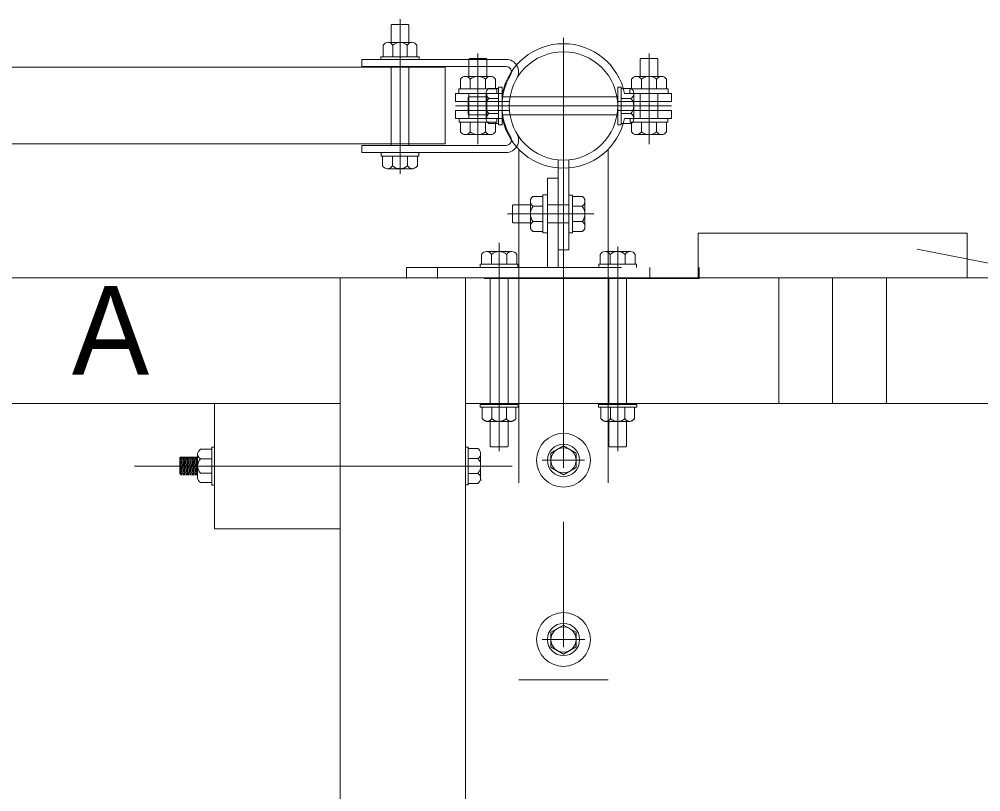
# Model space of a CAD drawing. Units: millimetres at full size, sheet at 1:20; details may follow other scales. Extents: x 0 to 5940, y 0 to 8400.
# Drawn here: x 2155 to 2692, y 6963 to 7394 of the extents above; entities that cross this region are included whole.
import ezdxf
from ezdxf.enums import TextEntityAlignment as Align

# ---------------------------------------------------------------- set-up
doc = ezdxf.new("R2010")
doc.units = ezdxf.units.MM
doc.header["$LTSCALE"] = 20
doc.linetypes.add('CHAIN', pattern=[18.5, 12, -1.5, 3.5, -1.5])
doc.linetypes.add('DASHED_SPACED', pattern=[12, 6, -6])
for name, color, linetype, lineweight in [('ボルト', 7, 'Continuous', 18), ('床板材', 7, 'Continuous', 18), ('手摺', 7, 'Continuous', 18), ('支持金物', 7, 'DASHED_SPACED', 13), ('板材', 7, 'Continuous', 18), ('根太材A', 7, 'Continuous', 18), ('補強金物', 7, 'Continuous', 18), ('角杭', 7, 'Continuous', 18), ('記号', 7, 'Continuous', 15)]:
    doc.layers.add(name, color=color, linetype=linetype, lineweight=lineweight)
doc.layers.add('文字', color=7, linetype='Continuous')
doc.styles.add('ＭＳ Ｐゴシック', font='')
doc.styles.get('ＭＳ Ｐゴシック').set_extended_font_data('MS PGothic')

msp = doc.modelspace()

# ---------------------------------------------------------------- linework, layer by layer
at = {"layer": 'ボルト'}
for p, q in [((2262.53, 7155.2), (2262.53, 7133.96)), ((2262.53, 7155.2), (2264.03, 7155.2)), ((2264.03, 7155.2), (2264.03, 7133.96)), ((2405.53, 7155.08), (2404.03, 7155.08)), ((2404.03, 7155.08), (2404.03, 7133.96)), ((2405.53, 7155.08), (2405.53, 7134.08)), ((2244.53, 7149.14), (2244.98, 7149.58)), ((2244.98, 7149.58), (2254.53, 7149.58)), ((2245.16, 7149.58), (2245.78, 7139.58)), ((2245.78, 7149.58), (2246.41, 7139.58)), ((2246.41, 7149.58), (2247.03, 7139.58)), ((2247.03, 7149.58), (2247.66, 7139.58)), ((2247.66, 7149.58), (2248.28, 7139.58)), ((2248.28, 7149.58), (2248.91, 7139.58)), ((2248.91, 7149.58), (2249.53, 7139.58)), ((2249.53, 7149.58), (2250.16, 7139.58)), ((2250.16, 7149.58), (2250.78, 7139.58)), ((2250.78, 7149.58), (2251.41, 7139.58)), ((2251.41, 7149.58), (2252.03, 7139.58)), ((2252.03, 7149.58), (2252.66, 7139.58)), ((2252.66, 7149.58), (2253.28, 7139.58)), ((2253.28, 7149.58), (2253.91, 7139.58)), ((2253.91, 7149.58), (2254.53, 7139.58)), ((2254.53, 7137.92), (2254.53, 7151.24)), ((2262.53, 7153.96), (2256.16, 7153.96)), ((2405.53, 7154.39), (2410.93, 7154.39)), ((2410.93, 7154.39), (2411.44, 7153.94)), ((2411.44, 7153.94), (2411.87, 7153.4)), ((2411.9, 7149.63), (2411.56, 7149.26)), ((2411.87, 7153.4), (2412.2, 7152.79)), ((2412.18, 7150.06), (2411.9, 7149.63)), ((2412.38, 7150.53), (2412.18, 7150.06)), ((2412.2, 7152.79), (2412.43, 7152.12)), ((2412.5, 7151.03), (2412.38, 7150.53)), ((2412.43, 7152.12), (2412.53, 7151.55)), ((2412.53, 7151.55), (2412.5, 7151.03)), ((2412.53, 7151.55), (2412.53, 7137.61)), ((2219.39, 7144.58), (2430.14, 7144.58)), ((2244.53, 7149.14), (2244.53, 7140.02)), ((2244.53, 7149.14), (2254.53, 7149.14)), ((2244.56, 7149.16), (2245.16, 7139.58)), ((2262.53, 7148.64), (2256.16, 7148.64)), ((2405.53, 7148.83), (2410.93, 7148.83)), ((2411.17, 7148.96), (2410.93, 7148.83)), ((2410.93, 7148.83), (2411.56, 7147.99)), ((2411.56, 7149.26), (2411.17, 7148.96)), ((2411.56, 7147.99), (2412.05, 7147.05)), ((2412.37, 7146.15), (2412.52, 7145.09)), ((2412.53, 7144.7), (2412.44, 7143.63)), ((2412.52, 7145.09), (2412.53, 7144.7)), ((2262.53, 7140.64), (2256.16, 7140.64)), ((2405.53, 7140.45), (2410.93, 7140.45)), ((2411.18, 7140.74), (2410.93, 7140.45)), ((2410.93, 7140.45), (2411.35, 7140.19)), ((2411.76, 7141.62), (2411.18, 7140.74)), ((2411.35, 7140.19), (2411.73, 7139.86)), ((2411.73, 7139.86), (2412.04, 7139.46)), ((2412.18, 7142.6), (2411.76, 7141.62)), ((2412.04, 7139.46), (2412.28, 7139.01)), ((2412.44, 7143.63), (2412.18, 7142.6)), ((2412.28, 7139.01), (2412.44, 7138.52)), ((2262.53, 7135.33), (2256.16, 7135.33)), ((2262.53, 7133.96), (2264.03, 7133.96)), ((2405.53, 7134.08), (2404.03, 7134.08)), ((2405.53, 7134.89), (2410.93, 7134.89)), ((2411.36, 7135.26), (2410.93, 7134.89)), ((2411.8, 7135.79), (2411.36, 7135.26)), ((2412.15, 7136.39), (2411.8, 7135.79)), ((2412.4, 7137.04), (2412.15, 7136.39)), ((2412.53, 7137.73), (2412.4, 7137.04)), ((2412.44, 7138.52), (2412.52, 7138.01)), ((2412.52, 7138.01), (2412.53, 7137.73)), ((2412.53, 7137.61), (2412.86, 7136.59))]:
    msp.add_line(p, q, dxfattribs=at)
for centre, radius, start, end in [((2258.37, 7150.79), 3.87, 124.9343, 173.239), ((2257.37, 7151.21), 2.84, 179.3056, 244.7045), ((2260.42, 7144.58), 5.89, 136.3972, 180), ((2260.42, 7144.7), 5.89, 180, 223.6028), ((2258.37, 7138.5), 3.87, 186.7703, 235.0657)]:
    msp.add_arc(centre, radius, start, end, dxfattribs=at)
at = {"layer": '床板材', "lineweight": 13}
msp.add_lwpolyline([(3609.03, 7079.03), (3609.03, 5149.58), (1609.03, 5149.58), (1609.03, 7249.58), (2737.7, 7249.58)], dxfattribs=at)
at = {"layer": '手摺', "linetype": 'CHAIN'}
msp.add_line((2367.52, 7307.69), (2367.52, 7393.93), dxfattribs=at)
at = {"layer": '手摺'}
for p, q in [((2362.96, 7391.04), (2362.52, 7390.6)), ((2362.52, 7390.6), (2362.52, 7381.04)), ((2362.96, 7391.04), (2372.08, 7391.04)), ((2372.52, 7390.6), (2372.08, 7391.04)), ((2372.52, 7390.6), (2372.52, 7381.04)), ((2374.18, 7381.04), (2360.86, 7381.04)), ((2358.14, 7373.04), (2358.14, 7379.42)), ((2363.46, 7373.04), (2363.46, 7379.42)), ((2371.58, 7373.04), (2371.58, 7379.42)), ((2376.9, 7373.04), (2376.9, 7379.42)), ((2346.22, 7367.54), (2346.22, 7371.54)), ((2346.22, 7371.54), (2426.73, 7371.54)), ((2356.9, 7373.04), (2378.14, 7373.04)), ((2356.9, 7373.04), (2356.9, 7371.54)), ((2378.14, 7371.54), (2378.14, 7373.04)), ((2346.22, 7367.54), (2426.73, 7367.54)), ((2422.52, 7355.35), (2417.12, 7355.35)), ((2424.52, 7356.04), (2422.52, 7356.04)), ((2422.52, 7356.04), (2422.52, 7335.04)), ((2424.52, 7335.04), (2424.52, 7356.04)), ((2489.02, 7356.04), (2491.02, 7356.04)), ((2489.02, 7335.04), (2489.02, 7356.04)), ((2491.02, 7356.04), (2491.02, 7335.04)), ((2491.02, 7355.35), (2496.42, 7355.35)), ((2405.52, 7350.1), (2405.96, 7350.54)), ((2405.52, 7350.1), (2405.52, 7340.98)), ((2405.96, 7350.54), (2415.52, 7350.54)), ((2415.52, 7352.51), (2415.52, 7338.57)), ((2415.52, 7352.51), (2415.52, 7338.57)), ((2422.52, 7349.79), (2417.12, 7349.79)), ((2491.02, 7349.79), (2496.42, 7349.79)), ((2498.02, 7352.51), (2498.02, 7338.57)), ((2498.02, 7352.51), (2498.02, 7338.57)), ((2405.96, 7340.54), (2405.52, 7340.98)), ((2405.96, 7340.54), (2415.52, 7340.54)), ((2422.52, 7341.29), (2417.12, 7341.29)), ((2491.02, 7341.29), (2496.42, 7341.29)), ((2422.52, 7335.73), (2417.12, 7335.73)), ((2422.52, 7335.04), (2424.52, 7335.04)), ((2491.02, 7335.04), (2489.02, 7335.04)), ((2491.02, 7335.73), (2496.42, 7335.73)), ((2346.22, 7319.54), (2346.22, 7323.54)), ((2346.22, 7323.54), (2426.73, 7323.54)), ((2346.22, 7319.54), (2426.73, 7319.54)), ((2357.02, 7319.54), (2357.02, 7317.54)), ((2357.02, 7317.54), (2378.02, 7317.54)), ((2357.71, 7317.54), (2357.71, 7312.14)), ((2363.27, 7317.54), (2363.27, 7312.14)), ((2371.77, 7317.54), (2371.77, 7312.14)), ((2377.33, 7317.54), (2377.33, 7312.14)), ((2378.02, 7317.54), (2378.02, 7319.54)), ((2357.71, 7312.14), (2358.16, 7311.63)), ((2358.16, 7311.63), (2358.7, 7311.21)), ((2358.7, 7311.21), (2359.31, 7310.87)), ((2359.31, 7310.87), (2359.97, 7310.65)), ((2359.97, 7310.65), (2360.55, 7310.54)), ((2360.55, 7310.54), (2361.07, 7310.58)), ((2361.07, 7310.58), (2361.57, 7310.7)), ((2361.57, 7310.7), (2362.04, 7310.9)), ((2362.04, 7310.9), (2362.47, 7311.17)), ((2362.47, 7311.17), (2362.84, 7311.51)), ((2362.84, 7311.51), (2363.14, 7311.91)), ((2363.14, 7311.91), (2363.27, 7312.14)), ((2363.27, 7312.14), (2364.11, 7311.51)), ((2364.11, 7311.51), (2365.05, 7311.03)), ((2365.05, 7311.03), (2366.07, 7310.7)), ((2366.07, 7310.7), (2367.13, 7310.55)), ((2367.13, 7310.55), (2367.52, 7310.54)), ((2367.52, 7310.54), (2368.59, 7310.63)), ((2368.59, 7310.63), (2369.63, 7310.89)), ((2369.63, 7310.89), (2370.6, 7311.32)), ((2370.6, 7311.32), (2371.48, 7311.9)), ((2371.48, 7311.9), (2371.77, 7312.14)), ((2371.77, 7312.14), (2372.03, 7311.72)), ((2372.03, 7311.72), (2372.37, 7311.35)), ((2372.37, 7311.35), (2372.76, 7311.04)), ((2372.76, 7311.04), (2373.21, 7310.8)), ((2373.21, 7310.8), (2373.7, 7310.63)), ((2373.7, 7310.63), (2374.21, 7310.55)), ((2374.21, 7310.55), (2374.49, 7310.54)), ((2374.49, 7310.54), (2375.18, 7310.68)), ((2375.18, 7310.68), (2375.83, 7310.92)), ((2375.83, 7310.92), (2376.43, 7311.27)), ((2376.43, 7311.27), (2376.96, 7311.71)), ((2376.96, 7311.71), (2377.33, 7312.14)), ((2360.55, 7310.54), (2374.49, 7310.54))]:
    msp.add_line(p, q, dxfattribs=at)
at = {"layer": '手摺', "linetype": 'DASHED_SPACED'}
for p, q in [((2362.52, 7323.54), (2362.52, 7367.54)), ((2372.52, 7323.54), (2372.52, 7367.54)), ((2489.02, 7350.54), (2424.52, 7350.54)), ((2489.02, 7340.54), (2424.52, 7340.54)), ((2455.77, 7265.29), (2455.77, 7315.44)), ((2461.77, 7315.44), (2461.77, 7265.29)), ((2455.77, 7265.29), (2461.77, 7265.29))]:
    msp.add_line(p, q, dxfattribs=at)
at = {"layer": '手摺', "linetype": 'CHAIN', "lineweight": 13}
msp.add_line((2399.35, 7345.54), (2508.11, 7345.54), dxfattribs=at)
at = {"layer": '手摺', "lineweight": 13}
msp.add_lwpolyline([(2392.77, 7367.14), (1752.47, 7367.14), (1752.47, 7324.44), (2392.77, 7324.44)], close=True, dxfattribs=at)
at = {"layer": '手摺'}
msp.add_circle((2458.77, 7345.54), 30.25, dxfattribs=at)
for centre, radius, start, end in [((2361.31, 7377.2), 3.87, 96.761, 145.0657), ((2360.89, 7378.2), 2.84, 25.2955, 90.6944), ((2367.52, 7375.15), 5.89, 90, 133.6028), ((2367.52, 7375.15), 5.89, 46.3972, 90), ((2374.15, 7378.2), 2.84, 89.3056, 154.7045), ((2373.73, 7377.2), 3.87, 34.9343, 83.2297), ((2426.73, 7364.54), 7, 329.3317, 90), ((2426.73, 7364.54), 3, 329.3317, 90), ((2458.77, 7345.54), 34.25, 149.3317, 210.6683), ((2418.73, 7352.57), 3.21, 120.1407, 239.8593), ((2494.81, 7352.57), 3.21, 300.1407, 59.8593), ((2421.97, 7345.54), 6.45, 138.7503, 221.2497), ((2491.57, 7345.54), 6.45, 318.7504, 41.2497), ((2418.73, 7338.51), 3.21, 120.1388, 239.8641), ((2494.81, 7338.51), 3.21, 300.1359, 59.8612), ((2426.73, 7326.54), 7, 270, 30.6683), ((2426.73, 7326.54), 3, 270, 30.6683)]:
    msp.add_arc(centre, radius, start, end, dxfattribs=at)
at = {"layer": '支持金物'}
for p, q in [((2449.77, 7305.31), (2455.77, 7305.31)), ((2449.77, 7305.31), (2449.77, 7255.31)), ((2455.77, 7255.31), (2455.77, 7305.31)), ((2447.27, 7295.1), (2441.87, 7295.1)), ((2447.27, 7274.67), (2447.27, 7295.91)), ((2449.77, 7295.91), (2447.27, 7295.91)), ((2449.77, 7274.67), (2449.77, 7295.91)), ((2463.77, 7295.79), (2461.77, 7295.79)), ((2461.77, 7295.79), (2461.77, 7274.79)), ((2463.77, 7274.79), (2463.77, 7295.79)), ((2463.77, 7295.1), (2469.17, 7295.1)), ((2430.71, 7290.29), (2430.27, 7289.85)), ((2430.27, 7280.73), (2430.27, 7289.85)), ((2430.71, 7290.29), (2440.27, 7290.29)), ((2440.27, 7278.32), (2440.27, 7292.26)), ((2440.27, 7291.95), (2440.27, 7278.63)), ((2447.27, 7289.54), (2441.87, 7289.54)), ((2449.77, 7290.29), (2461.77, 7290.29)), ((2463.77, 7289.54), (2469.17, 7289.54)), ((2470.77, 7278.32), (2470.77, 7292.26)), ((2430.27, 7280.73), (2430.71, 7280.29)), ((2430.71, 7280.29), (2440.27, 7280.29)), ((2447.27, 7281.04), (2441.87, 7281.04)), ((2449.77, 7280.29), (2461.77, 7280.29)), ((2463.77, 7281.04), (2469.17, 7281.04)), ((2447.27, 7275.48), (2441.87, 7275.48)), ((2447.27, 7274.67), (2449.77, 7274.67)), ((2461.77, 7274.79), (2463.77, 7274.79)), ((2463.77, 7275.48), (2469.17, 7275.48)), ((2371.07, 7255.31), (2534.46, 7255.31)), ((2371.07, 7249.31), (2371.07, 7255.31)), ((2388.45, 7255.31), (2388.45, 7249.31)), ((2507.02, 7255.31), (2507.02, 7249.31)), ((2534.46, 7249.31), (2534.46, 7255.31)), ((2534.46, 7249.31), (2371.07, 7249.31)), ((2417.84, 7249.31), (2417.84, 7178.99)), ((2427.84, 7249.31), (2427.84, 7178.99)), ((2484.02, 7249.31), (2484.02, 7178.99)), ((2494.02, 7249.31), (2494.02, 7178.99)), ((2412.21, 7177.49), (2412.21, 7178.99)), ((2433.46, 7178.99), (2412.21, 7178.99)), ((2412.21, 7177.49), (2433.46, 7177.49)), ((2413.46, 7177.49), (2413.46, 7171.12)), ((2418.77, 7177.49), (2418.77, 7171.12)), ((2426.9, 7177.49), (2426.9, 7171.12)), ((2432.21, 7177.49), (2432.21, 7171.12)), ((2433.46, 7178.99), (2433.46, 7177.49)), ((2478.4, 7177.49), (2478.4, 7178.99)), ((2499.64, 7178.99), (2478.4, 7178.99)), ((2478.4, 7177.49), (2499.64, 7177.49)), ((2479.64, 7177.49), (2479.64, 7171.12)), ((2484.96, 7177.49), (2484.96, 7171.12)), ((2493.08, 7177.49), (2493.08, 7171.12)), ((2498.4, 7177.49), (2498.4, 7171.12)), ((2499.64, 7178.99), (2499.64, 7177.49)), ((2429.5, 7169.49), (2416.17, 7169.49)), ((2417.84, 7155.75), (2417.84, 7169.49)), ((2427.84, 7155.75), (2427.84, 7169.49)), ((2495.68, 7169.49), (2482.36, 7169.49)), ((2484.02, 7155.75), (2484.02, 7169.49)), ((2494.02, 7155.75), (2494.02, 7169.49)), ((2418.28, 7155.31), (2417.84, 7155.75)), ((2418.28, 7155.31), (2427.39, 7155.31)), ((2427.84, 7155.75), (2427.39, 7155.31)), ((2484.46, 7155.31), (2484.02, 7155.75)), ((2484.46, 7155.31), (2493.58, 7155.31)), ((2494.02, 7155.75), (2493.58, 7155.31))]:
    msp.add_line(p, q, dxfattribs=at)
at = {"layer": '支持金物', "linetype": 'CHAIN'}
for p, q in [((2427.5, 7285.29), (2475.71, 7285.29)), ((2422.84, 7269.16), (2422.84, 7152.81)), ((2489.02, 7267.16), (2489.02, 7152.81))]:
    msp.add_line(p, q, dxfattribs=at)
at = {"layer": '支持金物', "linetype": 'Continuous'}
for p, q in [((2413.03, 7257.31), (2413.03, 7262.71)), ((2415.87, 7264.31), (2429.81, 7264.31)), ((2418.59, 7257.31), (2418.59, 7262.71)), ((2427.09, 7257.31), (2427.09, 7262.71)), ((2432.65, 7257.31), (2432.65, 7262.71)), ((2479.21, 7257.31), (2479.21, 7262.71)), ((2482.05, 7264.31), (2495.99, 7264.31)), ((2484.77, 7257.31), (2484.77, 7262.71)), ((2493.27, 7257.31), (2493.27, 7262.71)), ((2498.83, 7257.31), (2498.83, 7262.71)), ((2412.34, 7255.31), (2412.34, 7257.31)), ((2412.34, 7257.31), (2433.34, 7257.31)), ((2433.34, 7257.31), (2433.34, 7255.31)), ((2478.52, 7255.31), (2478.52, 7257.31)), ((2478.52, 7257.31), (2499.52, 7257.31)), ((2499.52, 7257.31), (2499.52, 7255.31))]:
    msp.add_line(p, q, dxfattribs=at)
at = {"layer": '支持金物'}
for centre, radius, start, end in [((2443.48, 7292.32), 3.21, 120.1359, 239.8612), ((2467.56, 7292.32), 3.21, 300.1388, 59.8641), ((2446.72, 7285.29), 6.45, 138.7503, 221.2497), ((2464.32, 7285.29), 6.45, 318.7504, 41.2497), ((2443.48, 7278.26), 3.21, 120.1407, 239.8593), ((2467.56, 7278.26), 3.21, 300.1407, 59.8593), ((2416.63, 7173.33), 3.87, 214.9343, 263.239), ((2416.21, 7172.33), 2.84, 269.3056, 334.7045), ((2422.84, 7175.38), 5.89, 226.3972, 270), ((2422.84, 7175.38), 5.89, 270, 313.6028), ((2429.46, 7172.33), 2.84, 205.2955, 270.6944), ((2429.04, 7173.33), 3.87, 276.7703, 325.0657), ((2482.81, 7173.33), 3.87, 214.9343, 263.239), ((2482.39, 7172.33), 2.84, 269.3056, 334.7045), ((2489.02, 7175.38), 5.89, 226.3972, 270), ((2489.02, 7175.38), 5.89, 270, 313.6028), ((2495.65, 7172.33), 2.84, 205.2955, 270.6944), ((2495.23, 7173.33), 3.87, 276.7703, 325.0657)]:
    msp.add_arc(centre, radius, start, end, dxfattribs=at)
at = {"layer": '支持金物', "linetype": 'Continuous'}
for centre, radius, start, end in [((2415.81, 7261.1), 3.21, 30.1407, 149.8593), ((2422.84, 7257.86), 6.45, 48.7503, 131.2497), ((2429.87, 7261.1), 3.21, 30.1407, 149.8593), ((2481.99, 7261.1), 3.21, 30.1407, 149.8593), ((2489.02, 7257.86), 6.45, 48.7503, 131.2497), ((2496.05, 7261.1), 3.21, 30.1407, 149.8593)]:
    msp.add_arc(centre, radius, start, end, dxfattribs=at)
at = {"layer": '板材', "lineweight": 13}
msp.add_lwpolyline([(2534.03, 7249.58), (2684.03, 7249.58), (2684.03, 7274.58), (2534.03, 7274.58)], close=True, dxfattribs=at)
at = {"layer": '根太材A'}
for p, q in [((1609.03, 7249.58), (2609.03, 7249.58)), ((2334.03, 6719.58), (2334.03, 7249.58)), ((2404.03, 6719.58), (2404.03, 7249.58)), ((2579.03, 7179.58), (2579.03, 7249.58)), ((2609.03, 7179.58), (2609.03, 7249.58)), ((2609.03, 7249.58), (2737.7, 7249.58)), ((2609.03, 7179.58), (2609.03, 7249.58)), ((2639.03, 7179.58), (2639.03, 7249.58)), ((1884.03, 7179.58), (2334.03, 7179.58)), ((2404.03, 7179.58), (2609.03, 7179.58)), ((2609.03, 7179.58), (2814.03, 7179.58))]:
    msp.add_line(p, q, dxfattribs=at)
at = {"layer": '補強金物', "linetype": 'CHAIN'}
for p, q in [((2458.77, 7383.52), (2458.77, 7018.78)), ((2411.02, 7374.77), (2411.02, 7324.2)), ((2506.52, 7374.77), (2506.52, 7324.2)), ((2519.02, 7345.54), (2398.52, 7345.54)), ((2470.59, 7147.79), (2446.95, 7147.79)), ((2470.61, 7047.79), (2446.92, 7047.79))]:
    msp.add_line(p, q, dxfattribs=at)
at = {"layer": '補強金物'}
for p, q in [((2406.46, 7372.04), (2406.02, 7371.6)), ((2406.02, 7371.6), (2406.02, 7362.04)), ((2406.46, 7372.04), (2415.58, 7372.04)), ((2416.02, 7371.6), (2415.58, 7372.04)), ((2416.02, 7371.6), (2416.02, 7362.04)), ((2501.52, 7371.6), (2501.96, 7372.04)), ((2501.52, 7371.6), (2501.52, 7362.04)), ((2511.08, 7372.04), (2501.96, 7372.04)), ((2511.08, 7372.04), (2511.52, 7371.6)), ((2511.52, 7371.6), (2511.52, 7362.04)), ((2401.21, 7355.04), (2401.21, 7360.44)), ((2404.05, 7362.04), (2417.99, 7362.04)), ((2417.68, 7362.04), (2404.36, 7362.04)), ((2406.77, 7355.04), (2406.77, 7360.44)), ((2415.27, 7355.04), (2415.27, 7360.44)), ((2420.83, 7355.04), (2420.83, 7360.44)), ((2496.71, 7355.04), (2496.71, 7360.44)), ((2513.49, 7362.04), (2499.55, 7362.04)), ((2499.86, 7362.04), (2513.18, 7362.04)), ((2502.27, 7355.04), (2502.27, 7360.44)), ((2510.77, 7355.04), (2510.77, 7360.44)), ((2516.33, 7355.04), (2516.33, 7360.44)), ((2400.4, 7355.04), (2421.64, 7355.04)), ((2400.4, 7355.04), (2400.4, 7352.54)), ((2421.64, 7352.54), (2421.64, 7355.04)), ((2517.14, 7355.04), (2495.9, 7355.04)), ((2495.9, 7352.54), (2495.9, 7355.04)), ((2517.14, 7355.04), (2517.14, 7352.54)), ((2398.52, 7352.54), (2398.52, 7348.04)), ((2398.52, 7352.54), (2424.73, 7352.54)), ((2400.4, 7352.54), (2421.64, 7352.54)), ((2519.02, 7352.54), (2492.81, 7352.54)), ((2517.14, 7352.54), (2495.9, 7352.54)), ((2519.02, 7352.54), (2519.02, 7348.04)), ((2398.52, 7348.04), (2428.62, 7348.04)), ((2398.52, 7343.04), (2398.52, 7338.54)), ((2398.52, 7343.04), (2428.62, 7343.04)), ((2519.02, 7348.04), (2488.92, 7348.04)), ((2519.02, 7343.04), (2488.92, 7343.04)), ((2519.02, 7343.04), (2519.02, 7338.54)), ((2398.52, 7338.54), (2424.73, 7338.54)), ((2421.52, 7338.54), (2400.52, 7338.54)), ((2400.52, 7338.54), (2400.52, 7336.54)), ((2421.52, 7338.54), (2400.52, 7338.54)), ((2421.52, 7336.54), (2421.52, 7338.54)), ((2519.02, 7338.54), (2492.81, 7338.54)), ((2496.02, 7338.54), (2517.02, 7338.54)), ((2496.02, 7336.54), (2496.02, 7338.54)), ((2496.02, 7338.54), (2517.02, 7338.54)), ((2517.02, 7338.54), (2517.02, 7336.54)), ((2400.52, 7336.54), (2421.52, 7336.54)), ((2401.21, 7336.54), (2401.21, 7331.14)), ((2406.77, 7336.54), (2406.77, 7331.14)), ((2415.27, 7336.54), (2415.27, 7331.14)), ((2420.83, 7336.54), (2420.83, 7331.14)), ((2517.02, 7336.54), (2496.02, 7336.54)), ((2496.71, 7336.54), (2496.71, 7331.14)), ((2502.27, 7336.54), (2502.27, 7331.14)), ((2510.77, 7336.54), (2510.77, 7331.14)), ((2516.33, 7336.54), (2516.33, 7331.14)), ((2404.05, 7329.54), (2417.99, 7329.54)), ((2513.49, 7329.54), (2499.55, 7329.54)), ((2433.77, 7255.29), (2433.77, 7321.4)), ((2483.77, 7255.29), (2483.77, 7321.4)), ((2451.77, 7151.83), (2458.77, 7155.87)), ((2458.77, 7155.87), (2465.77, 7151.83)), ((2451.77, 7143.75), (2451.77, 7151.83)), ((2465.77, 7151.83), (2465.77, 7143.75)), ((2458.77, 7139.71), (2451.77, 7143.75)), ((2465.77, 7143.75), (2458.77, 7139.71)), ((2451.77, 7051.83), (2458.77, 7055.87)), ((2458.77, 7055.87), (2465.77, 7051.83)), ((2451.77, 7043.75), (2451.77, 7051.83)), ((2465.77, 7051.83), (2465.77, 7043.75)), ((2458.77, 7039.71), (2451.77, 7043.75)), ((2465.77, 7043.75), (2458.77, 7039.71))]:
    msp.add_line(p, q, dxfattribs=at)
at = {"layer": '補強金物', "linetype": 'DASHED_SPACED'}
for p, q in [((2406.02, 7352.54), (2406.02, 7338.54)), ((2416.02, 7352.54), (2416.02, 7338.54)), ((2501.52, 7352.54), (2501.52, 7338.54)), ((2511.52, 7352.54), (2511.52, 7338.54)), ((2433.77, 7255.29), (2433.77, 7025.29)), ((2483.77, 7255.29), (2483.77, 7025.29)), ((2483.77, 7025.29), (2433.77, 7025.29))]:
    msp.add_line(p, q, dxfattribs=at)
at = {"layer": '補強金物'}
for centre, radius in [((2458.77, 7147.79), 15), ((2458.77, 7147.79), 9), ((2458.77, 7147.79), 7), ((2458.77, 7047.79), 15), ((2458.77, 7047.79), 9), ((2458.77, 7047.79), 7)]:
    msp.add_circle(centre, radius, dxfattribs=at)
for start, end in [(11.6211, 168.3789), (191.6211, 348.3789)]:
    msp.add_arc((2458.77, 7345.54), 34.75, start, end, dxfattribs=at)
at = {"layer": '補強金物', "lineweight": 13}
for centre, radius, start, end in [((2403.99, 7358.83), 3.21, 30.1407, 149.8593), ((2411.02, 7355.59), 6.45, 48.7503, 131.2497), ((2418.05, 7358.83), 3.21, 30.1359, 149.8612), ((2499.49, 7358.83), 3.21, 30.1388, 149.8641), ((2506.52, 7355.59), 6.45, 48.7503, 131.2497), ((2513.55, 7358.83), 3.21, 30.1407, 149.8593), ((2403.99, 7332.75), 3.21, 210.1407, 329.8593), ((2411.02, 7335.99), 6.45, 228.7503, 311.2496), ((2418.05, 7332.75), 3.21, 210.1388, 329.8641), ((2499.49, 7332.75), 3.21, 210.1359, 329.8612), ((2506.52, 7335.99), 6.45, 228.7503, 311.2496), ((2513.55, 7332.75), 3.21, 210.1407, 329.8593)]:
    msp.add_arc(centre, radius, start, end, dxfattribs=at)
at = {"layer": '角杭'}
msp.add_lwpolyline([(2264.03, 7109.58), (2264.03, 7179.58), (2334.03, 7179.58), (2334.03, 7109.58)], close=True, dxfattribs=at)
at = {"layer": '記号'}
msp.add_line((2656.2, 7265.53), (3636.34, 7073.68), dxfattribs=at)

# ---------------------------------------------------------------- texts
at = {"layer": '文字', "style": 'ＭＳ Ｐゴシック'}
msp.add_text('A', height=49.49, dxfattribs=at).set_placement((2184.33, 7180.68), align=Align.BOTTOM_LEFT)

doc.saveas('drawing.dxf')
